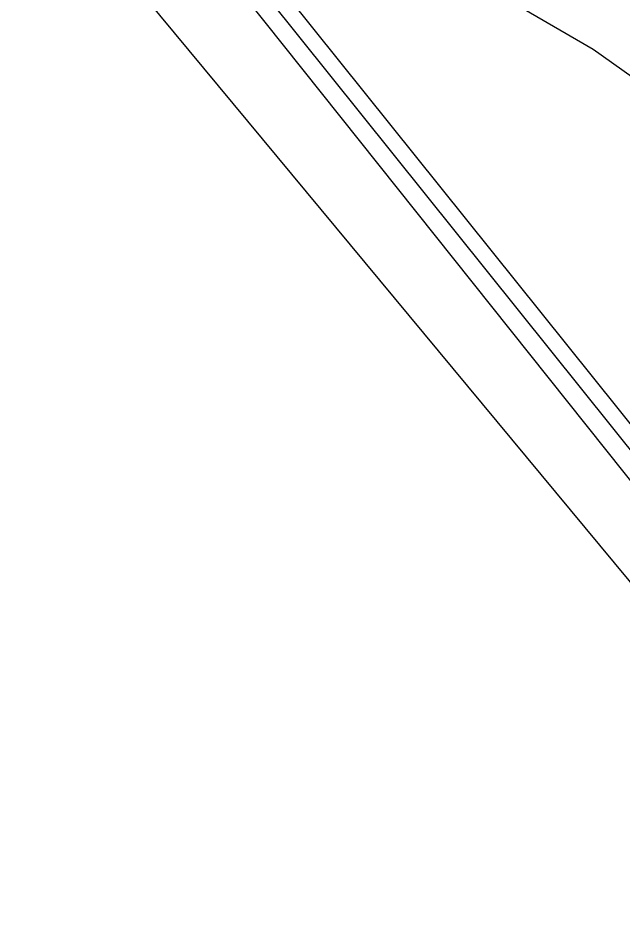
# Model space of a CAD drawing. Header units: feet. Extents: x -84 to 198, y -22 to 181.
# Drawn here: x 102.99 to 108.23, y 148.67 to 156.45 of the extents above; entities that cross this region are included whole.
import ezdxf

# ---------------------------------------------------------------- set-up
doc = ezdxf.new("R2010")
doc.units = ezdxf.units.FT
doc.layers.add('A-AREA-UNIDAD', color=30, linetype='CONTINUOUS')
doc.layers.add('A-LINEA', color=7, linetype='CONTINUOUS')

msp = doc.modelspace()

# ---------------------------------------------------------------- linework, layer by layer
at = {"layer": 'A-AREA-UNIDAD'}
msp.add_lwpolyline([(135.712, 123.9289), (132.96, 129.2089), (130.56, 133.0489), (130.56, 133.7422), (125.872, 140.0889), (120.192, 146.3289), (116.56, 149.6889), (112.88, 152.6933), (107.968, 156.1778), (103.008, 159.0578), (102.96, 159.3778), (101.52, 160.1422), (101.12, 160.1422), (101.088, 160.3733), (99.52, 161.1378), (97.28, 161.9378), (96, 162.0089), (95.28, 161.8489), (92.96, 160.8533)], dxfattribs=at)
at = {"layer": 'A-LINEA'}
for p, q in [((140.7504, 112.4542), (100.776, 160.6287)), ((140.7504, 112.4542), (103.1232, 159.3849)), ((140.7504, 112.4542), (103.1232, 159.3849)), ((140.5969, 112.4055), (103.0856, 159.2112)), ((140.277, 112.3118), (103.3057, 158.7075))]:
    msp.add_line(p, q, dxfattribs=at)

doc.saveas('drawing.dxf')
